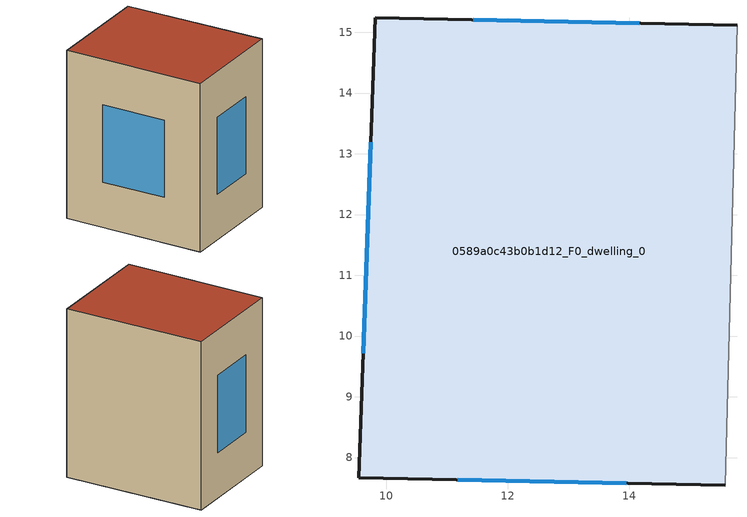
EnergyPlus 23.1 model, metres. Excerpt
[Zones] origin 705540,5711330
0589a0c43b0b1d12_F0_dwelling_0
 floor ground (EU_floor_Construction): 15.58,7.54 15.78,15.11 9.82,15.24 9.55,7.67 z0
 wall outside (EU_wall_Construction): 15.58,7.54 9.55,7.67 9.82,15.24 15.78,15.11 z0:9
 wall adiabatic (EU_wall_Construction): 15.78,15.11 15.58,7.54 z0:9
 window (EU_Window_Construction): 11.43,15.2 14.17,15.15 / 13.95,7.58 11.18,7.63 / 9.62,9.71 9.75,13.19 z2.43:6.57
 roof outside (EU_roof_Construction): 15.78,15.11 15.58,7.54 9.55,7.67 9.82,15.24 z9
[Building]
EU S2 Campaign: North Axis=0; Terrain=City; Solar Distribution=FullExterior
[Site:Location]
London: Latitude=51.5; Longitude=-0.5; Time Zone=0; Elevation=25
[SizingPeriod:WeatherFileDays]
AnnualSizingPeriod: Begin Month=1; Begin Day of Month=1; End Month=12; End Day of Month=31; Day of Week for Start Day=Monday; Use Weather File Daylight Saving Period=No; Use Weather File Rain and Snow Indicators=No
[MATERIAL]
EU_InternalMass_Material: Roughness=MediumRough; Thickness=0.1; Conductivity=1; Density=1800; Specific Heat=900; Thermal Absorptance=0.9; Solar Absorptance=0.7; Visible Absorptance=0.7
[MATERIAL:NOMASS] Roughness=MediumRough; Thermal Absorptance=0.9; Solar Absorptance=0.7; Visible Absorptance=0.7
Name | Thermal Resistance
EU_wall_NoMass | 0.727863
EU_roof_NoMass | 0.773354
EU_floor_NoMass | 1.79329
[WINDOWMATERIAL:SIMPLEGLAZINGSYSTEM]
EU_Window_SimpleGlazing: UFactor=2.58614; Solar Heat Gain Coefficient=0.76; Visible Transmittance=0.76
[CONSTRUCTION]
EU_wall_Construction: EU_wall_NoMass
EU_roof_Construction: EU_roof_NoMass
EU_floor_Construction: EU_floor_NoMass
EU_InternalMass_Construction: EU_InternalMass_Material
EU_Window_Construction: EU_Window_SimpleGlazing
[ZONE]
0589a0c43b0b1d12_F0_dwelling_0: Type=1; Multiplier=1; Ceiling Height=autocalculate; Volume=408.696; Floor Area=autocalculate; Part of Total Floor Area=Yes
[INTERNALMASS]
0589a0c43b0b1d12_F0_dwelling_0_EU_InternalMass: Construction=EU_InternalMass_Construction; Zone or ZoneList=0589a0c43b0b1d12_F0_dwelling_0; Surface Area=45.4107
[OTHEREQUIPMENT]
EU_Step8_InternalGain_0589a0c43b0b1d12_F0_dwelling_0_f000: Fuel Type=Electricity; Zone or ZoneList or Space or SpaceList=0589a0c43b0b1d12_F0_dwelling_0; Schedule=EU_Step8_GainSchedule_0589a0c43b0b1d12_F0_dwelling_0_f000; Design Level Calculation Method=Watts/Area; Power per Zone Floor Area=1; Fraction Latent=0; Fraction Radiant=0; Fraction Lost=0; Carbon Dioxide Generation Rate=0; EndUse Subcategory=EU_Step8_InternalGains
[ZONEVENTILATION:DESIGNFLOWRATE]
EU_ConstantAir_0589a0c43b0b1d12_F0_dwelling_0: Zone or ZoneList or Space or SpaceList=0589a0c43b0b1d12_F0_dwelling_0; Schedule=EU_AlwaysOn; Design Flow Rate Calculation Method=AirChanges/Hour; Air Changes per Hour=0.484901; Ventilation Type=Natural; Fan Pressure Rise=0; Fan Total Efficiency=1; Constant Term Coefficient=1; Temperature Term Coefficient=0; Velocity Term Coefficient=0; Velocity Squared Term Coefficient=0; Minimum Indoor Temperature=-100; Maximum Indoor Temperature=100; Delta Temperature=-100; Minimum Outdoor Temperature=-100; Maximum Outdoor Temperature=100; Maximum Wind Speed=40
[HVACTEMPLATE:THERMOSTAT]
EU_HeatOnly_0589a0c43b0b1d12_F0_dwelling_0: Constant Heating Setpoint=20; Constant Cooling Setpoint=50
[HVACTEMPLATE:ZONE:IDEALLOADSAIRSYSTEM]
0589a0c43b0b1d12_F0_dwelling_0: Template Thermostat=EU_HeatOnly_0589a0c43b0b1d12_F0_dwelling_0; System Availability Schedule=EU_AlwaysOn; Maximum Heating Supply Air Temperature=50; Minimum Cooling Supply Air Temperature=13; Maximum Heating Supply Air Humidity Ratio=0.0156; Minimum Cooling Supply Air Humidity Ratio=0.0077; Heating Limit=NoLimit; Cooling Limit=NoLimit; Heating Availability Schedule=EU_AlwaysOn; Cooling Availability Schedule=EU_CoolingOff; Dehumidification Control Type=ConstantSensibleHeatRatio; Cooling Sensible Heat Ratio=0.7; Dehumidification Setpoint=60; Humidification Control Type=None; Humidification Setpoint=30; Outdoor Air Method=None; Outdoor Air Flow Rate per Person=0.00944; Outdoor Air Flow Rate per Zone Floor Area=0; Outdoor Air Flow Rate per Zone=0; Demand Controlled Ventilation Type=None; Outdoor Air Economizer Type=NoEconomizer; Heat Recovery Type=None; Sensible Heat Recovery Effectiveness=0.7; Latent Heat Recovery Effectiveness=0.65
[SIZING:ZONE]
0589a0c43b0b1d12_F0_dwelling_0: Zone Cooling Design Supply Air Temperature Input Method=SupplyAirTemperature; Zone Cooling Design Supply Air Temperature=13; Zone Heating Design Supply Air Temperature Input Method=SupplyAirTemperature; Zone Heating Design Supply Air Temperature=50; Zone Cooling Design Supply Air Humidity Ratio=0.008; Zone Heating Design Supply Air Humidity Ratio=0.008; Cooling Design Air Flow Method=DesignDay; Cooling Design Air Flow Rate=0; Cooling Minimum Air Flow per Zone Floor Area=0.000762; Cooling Minimum Air Flow=0; Cooling Minimum Air Flow Fraction=0.2; Heating Design Air Flow Method=DesignDay; Heating Design Air Flow Rate=0; Heating Maximum Air Flow per Zone Floor Area=0.002032; Heating Maximum Air Flow=0.141576; Heating Maximum Air Flow Fraction=0.3; Account for Dedicated Outdoor Air System=No; Dedicated Outdoor Air System Control Strategy=NeutralSupplyAir; Dedicated Outdoor Air Low Setpoint Temperature for Design=autosize; Dedicated Outdoor Air High Setpoint Temperature for Design=autosize; Zone Load Sizing Method=Sensible Load Only No Latent Load; Zone Latent Cooling Design Supply Air Humidity Ratio Input Method=HumidityRatioDifference; Zone Cooling Design Supply Air Humidity Ratio Difference=0.005; Zone Latent Heating Design Supply Air Humidity Ratio Input Method=HumidityRatioDifference; Zone Humidification Design Supply Air Humidity Ratio Difference=0.005
[SCHEDULE:CONSTANT]
Name | Hourly Value
EU_AlwaysOn | 1
EU_CoolingOff | 0
[SCHEDULE:FILE]
EU_Step8_GainSchedule_0589a0c43b0b1d12_F0_dwelling_0_f000: File=../../schedules/0589a0c43b0b1d12/0589a0c43b0b1d12_F0_dwelling_0_f000_gain.csv; Column Number=1; Rows to Skip at Top=0; Number of Hours of Data=8760; Column Separator=Comma; Interpolate to Timestep=No; Minutes per Item=60; Adjust Schedule for Daylight Savings=Yes
